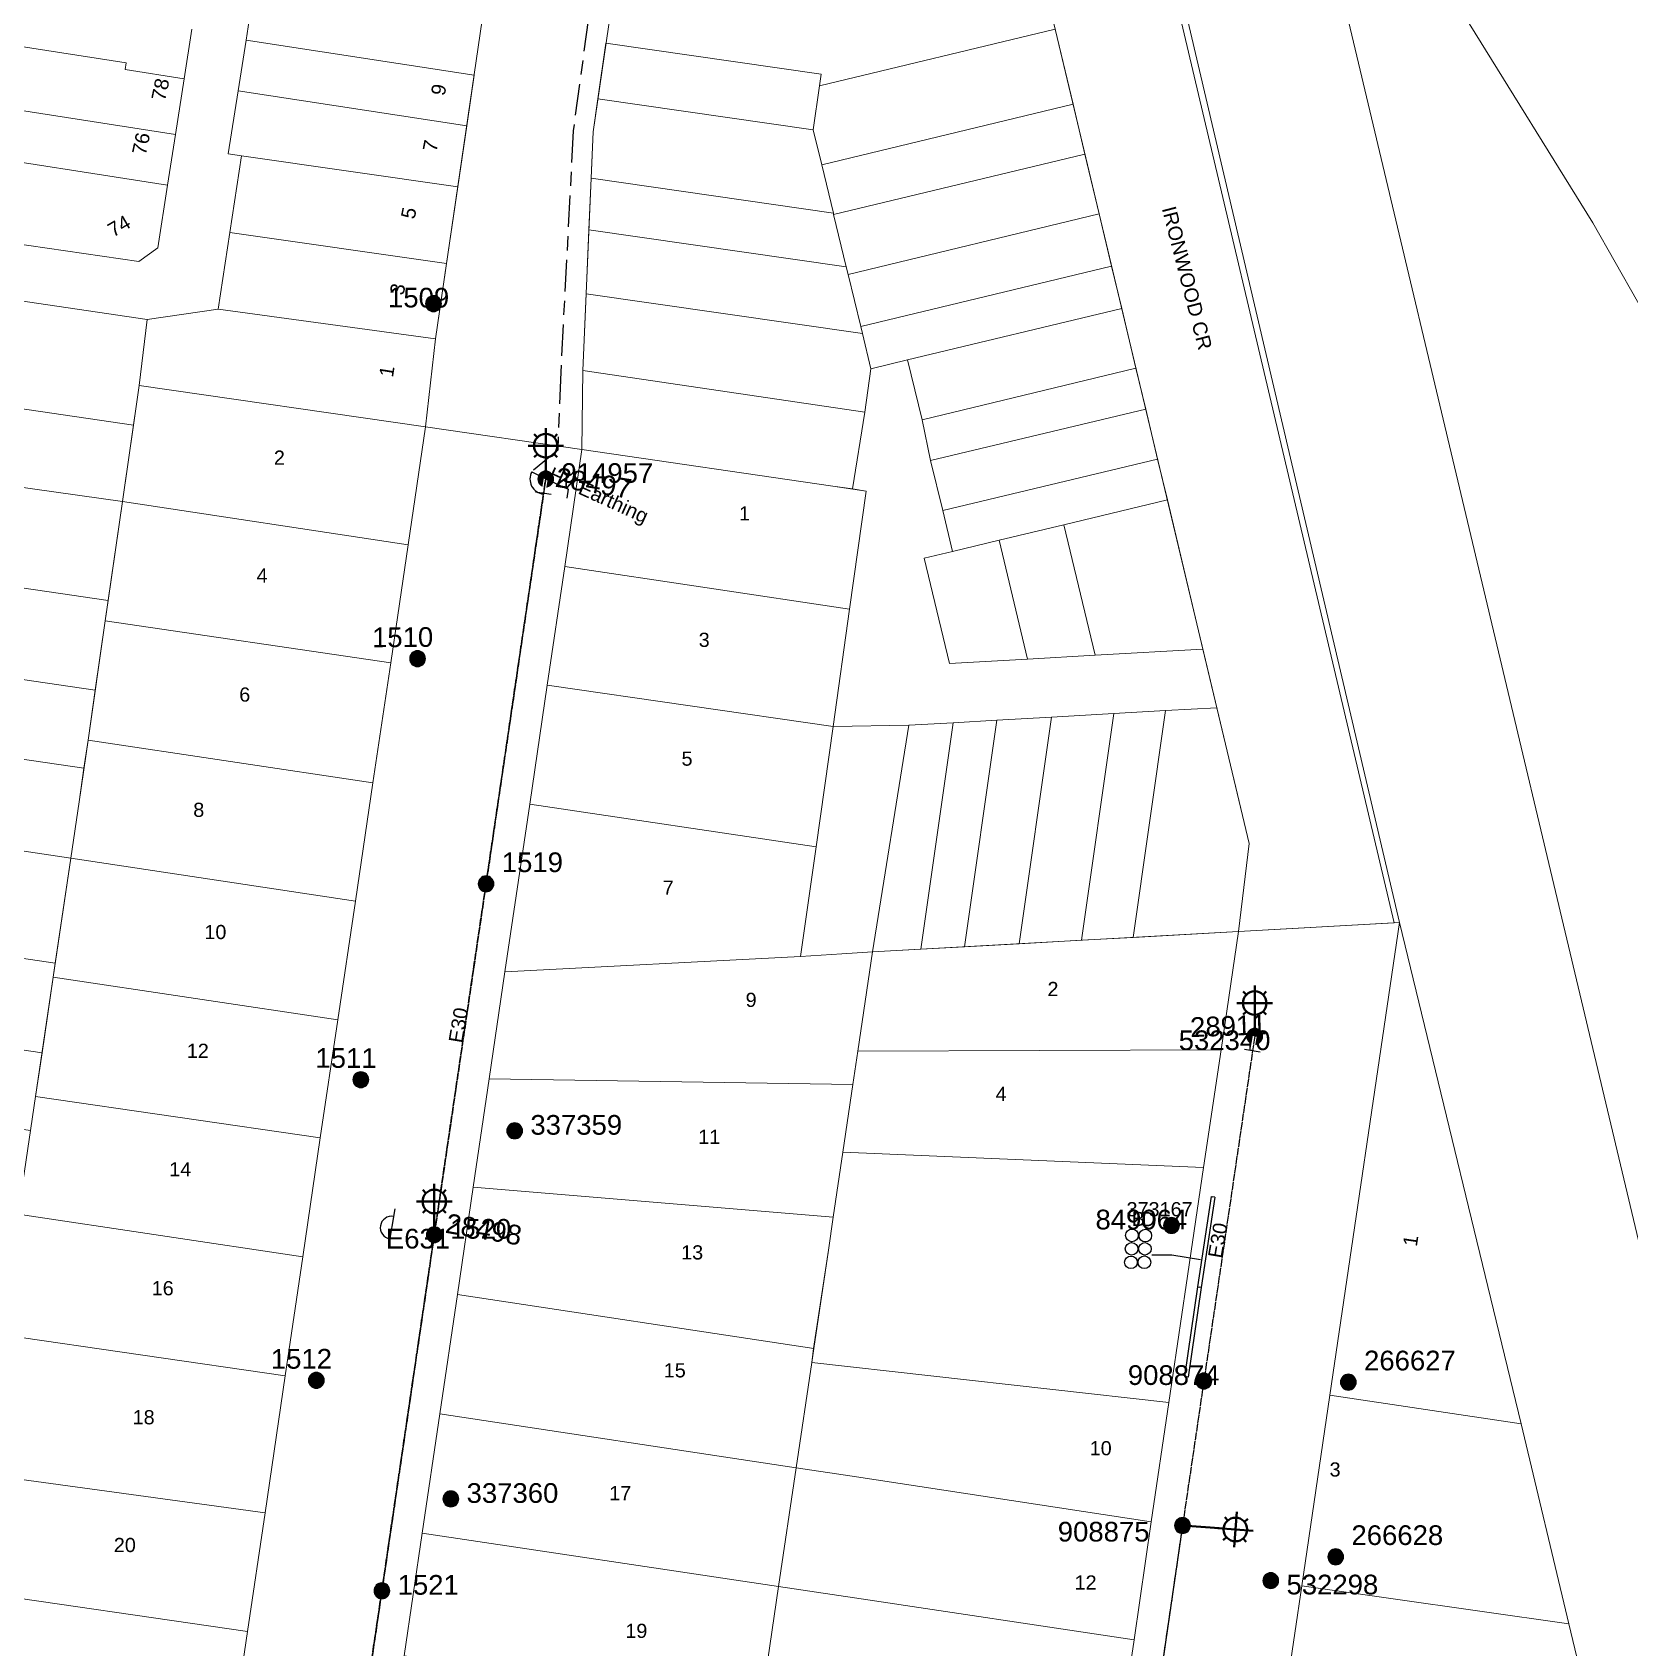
# Model space of a CAD drawing. Header units: metres. Extents: x 305195 to 306755, y 6261447 to 6263623.
# Drawn here: x 305777.4 to 305980.3, y 6262386.9 to 6262592 of the extents above; entities that cross this region are included whole.
import ezdxf
from ezdxf.enums import TextEntityAlignment as Align

# ---------------------------------------------------------------- set-up
doc = ezdxf.new("R2010")
doc.units = ezdxf.units.M
doc.linetypes.add('Cable Exist OH', pattern=[1, 1, 0])
doc.linetypes.add('Cable Exist UG', pattern=[8.2, 4, -1.2, 1.8, -1.2])
doc.layers.get('0').update_dxf_attribs({"color": 6})
for name, color, linetype, lineweight in [('Cadastre Buildings_SP_EXT', 9, 'Continuous', 5), ('Cadastre Land Parcels_SP_EXT', 9, 'Continuous', 5), ('Cadastre Roads_SP_EXT', 9, 'Continuous', 5)]:
    doc.layers.add(name, color=color, linetype=linetype, lineweight=lineweight)
for name, color, linetype in [('Duct_SP_EXT', 7, 'Continuous'), ('Equip_SP_HV_EXT', 7, 'Continuous'), ('Equip_SP_SL_EXT', 7, 'Continuous'), ('Equip_SP_SL_MOD', 3, 'Continuous'), ('Mains_HV_EXT', 7, 'Continuous'), ('Mains_LV_EXT', 7, 'Continuous'), ('Mains_SL_EXT', 7, 'Continuous'), ('OH_Details_SP_MISC', 7, 'Continuous'), ('SupportsOH_SP_TR_HV_LV_SL_EXT', 7, 'Continuous')]:
    doc.layers.add(name, color=color, linetype=linetype)
doc.styles.add('iecARIAL', font='arial.ttf', dxfattribs={"height": 2})
doc.styles.add('POLE_LABEL', font='arial.ttf')
doc.styles.get("Standard").update_dxf_attribs({"font": 'arial.ttf'})
doc.linetypes.add('Cable E UG', pattern='A,6,-0.5,["E",Standard,S=1.7,R=0,X=0.5,Y=-1],-2.9', length=9.4)

# ---------------------------------------------------------------- blocks, each defined once
blk = doc.blocks.new('DUCT_EXT')
blk.add_circle((0, 0.8), 0.8)
at = {"flags": 1}
blk.add_attdef('Z', (0, 0), '', height=0.2, dxfattribs=at)
at = {"flags": 9}
for tag, p in [('DUCT_CODE', (0, 0)), ('XSECT_TYPE', (0, -0.2)), ('STATE', (0, -0.6)), ('FB_REFERENCE', (0, -0.4)), ('NOTES', (0, -0.8))]:
    blk.add_attdef(tag, text='', height=0.2, dxfattribs=at).set_placement(p, align=Align.MIDDLE_LEFT)
blk = doc.blocks.new('*U147')
at = {"lineweight": 40}
for p, q in [((0, 0), (5.23, -0.39)), ((5.38, 1.07), (5.74, 0.64)), ((6.89, 1.75), (6.56, -2.74)), ((8.28, 0.85), (7.86, 0.48)), ((4.48, -0.33), (8.97, -0.66)), ((5.16, -1.84), (5.59, -1.48)), ((8.07, -2.06), (7.7, -1.63))]:
    blk.add_line(p, q, dxfattribs=at)
blk.add_circle((6.72, -0.5), 1.5, dxfattribs=at)
at = {"style": 'iecARIAL', "flags": 8}
blk.add_attdef('ASSET_NUM', (1.5, 1.5), '', height=2.5, dxfattribs=at)
for tag, p, height, flags in [('OPERATING_VOLTAGE', (0.98, -1.65), 0.2, 9), ('ORIENTATION', (0.98, -1.85), 0.2, 9), ('OWNED_BY', (0.98, -2.05), 0.2, 9), ('STATE', (0.98, -2.25), 0.2, 9), ('CONSTRUCTED_VOLTAGE', (0.98, -0.65), 0.2, 9), ('CONTROL_TYPE', (0.98, -0.85), 0.2, 9), ('LANTERN_PURPOSE', (0.98, -1.05), 0.2, 9), ('LANTERN_TYPE', (0.98, -1.25), 0.2, 9), ('NO_PHASES', (0.98, -1.45), 0.2, 9), ('LNUMBER', (2.18, -3.25), 2.5, 8), ('USAGE', (0.98, -2.45), 0.2, 9), ('CEXIST', (0.98, -2.65), 0.2, 9), ('CNEW', (0.98, -2.85), 0.2, 9), ('CNUMBER', (0.98, -3.05), 0.2, 9), ('CREMOVE', (0.98, -3.25), 0.2, 9), ('CREPLACE', (0.98, -3.45), 0.2, 9), ('LKINGHEIGHT', (0.98, -3.65), 0.2, 9), ('LBRACKET', (0.98, -3.85), 0.2, 9), ('LBRACKETVOCAB', (0.98, -4.05), 0.2, 9), ('LCATEGORY', (0.98, -4.25), 0.2, 9), ('LCHARGE1', (0.98, -4.45), 0.2, 9), ('LCHARGE1PERCENT', (0.98, -4.65), 0.2, 9), ('LCHARGE2', (0.98, -4.85), 0.2, 9), ('LCHARGE2PERCENT', (0.98, -5.05), 0.2, 9), ('LCHARGE3', (0.98, -5.25), 0.2, 9), ('LCHARGE3PERCENT', (0.98, -5.45), 0.2, 9), ('LEXIST', (0.98, -5.65), 0.2, 9), ('LLAMP', (0.98, -5.85), 0.2, 9), ('LLAMPVOCAB', (0.98, -6.05), 0.2, 9), ('LMAST', (0.98, -6.25), 0.2, 9), ('LMASTVOCAB', (0.98, -6.45), 0.2, 9), ('LNEW', (0.98, -6.65), 0.2, 9), ('LANTNUMBER', (0.98, -6.85), 0.2, 9), ('LOUTREACH', (0.98, -7.25), 0.2, 9), ('LOUTREACHVOCAB', (0.98, -7.45), 0.2, 9), ('LRATECODE', (0.98, -7.65), 0.2, 9), ('LREMOVE', (0.98, -7.85), 0.2, 9), ('LREPLACE', (0.98, -8.05), 0.2, 9), ('LTYPE', (0.98, -8.25), 0.2, 9), ('STREETNAME', (0.98, -9.25), 0.2, 9), ('SUBURB', (0.98, -9.45), 0.2, 1), ('LTYPEVOCAB', (0.98, -8.45), 0.2, 9), ('LEGEND', (0.98, -8.65), 0.2, 9), ('LOCATION', (0.98, -8.85), 0.2, 9), ('NOTES', (0.98, -9.05), 0.2, 9)]:
    blk.add_attdef(tag, p, '', height=height, dxfattribs=dict(flags=flags))
blk = doc.blocks.new('SL_LANTERN_EXT')
at = {"lineweight": 40}
for p, q in [((0, 1.97), (0, 6.47)), ((-2.25, 4.22), (2.25, 4.22)), ((-1.46, 5.68), (-1.06, 5.28)), ((1.46, 5.68), (1.06, 5.28)), ((-1.46, 2.76), (-1.06, 3.16)), ((0, 0), (0, 2.72)), ((1.46, 2.76), (1.06, 3.16))]:
    blk.add_line(p, q, dxfattribs=at)
blk.add_circle((0, 4.22), 1.5, dxfattribs=at)
at = {"style": 'iecARIAL', "flags": 8}
blk.add_attdef('ASSET_NUM', (1.5, 1.5), '', height=2.5, dxfattribs=at)
for tag, p, height, flags in [('OPERATING_VOLTAGE', (0.98, -1.65), 0.2, 9), ('ORIENTATION', (0.98, -1.85), 0.2, 9), ('OWNED_BY', (0.98, -2.05), 0.2, 9), ('STATE', (0.98, -2.25), 0.2, 9), ('CONSTRUCTED_VOLTAGE', (0.98, -0.65), 0.2, 9), ('CONTROL_TYPE', (0.98, -0.85), 0.2, 9), ('LANTERN_PURPOSE', (0.98, -1.05), 0.2, 9), ('LANTERN_TYPE', (0.98, -1.25), 0.2, 9), ('NO_PHASES', (0.98, -1.45), 0.2, 9), ('LNUMBER', (2.18, -3.25), 2.5, 8), ('USAGE', (0.98, -2.45), 0.2, 9), ('CEXIST', (0.98, -2.65), 0.2, 9), ('CNEW', (0.98, -2.85), 0.2, 9), ('CNUMBER', (0.98, -3.05), 0.2, 9), ('CREMOVE', (0.98, -3.25), 0.2, 9), ('CREPLACE', (0.98, -3.45), 0.2, 9), ('LKINGHEIGHT', (0.98, -3.65), 0.2, 9), ('LBRACKET', (0.98, -3.85), 0.2, 9), ('LBRACKETVOCAB', (0.98, -4.05), 0.2, 9), ('LCATEGORY', (0.98, -4.25), 0.2, 9), ('LCHARGE1', (0.98, -4.45), 0.2, 9), ('LCHARGE1PERCENT', (0.98, -4.65), 0.2, 9), ('LCHARGE2', (0.98, -4.85), 0.2, 9), ('LCHARGE2PERCENT', (0.98, -5.05), 0.2, 9), ('LCHARGE3', (0.98, -5.25), 0.2, 9), ('LCHARGE3PERCENT', (0.98, -5.45), 0.2, 9), ('LEXIST', (0.98, -5.65), 0.2, 9), ('LLAMP', (0.98, -5.85), 0.2, 9), ('LLAMPVOCAB', (0.98, -6.05), 0.2, 9), ('LMAST', (0.98, -6.25), 0.2, 9), ('LMASTVOCAB', (0.98, -6.45), 0.2, 9), ('LNEW', (0.98, -6.65), 0.2, 9), ('LANTNUMBER', (0.98, -6.85), 0.2, 9), ('LOUTREACH', (0.98, -7.25), 0.2, 9), ('LOUTREACHVOCAB', (0.98, -7.45), 0.2, 9), ('LRATECODE', (0.98, -7.65), 0.2, 9), ('LREMOVE', (0.98, -7.85), 0.2, 9), ('LREPLACE', (0.98, -8.05), 0.2, 9), ('LTYPE', (0.98, -8.25), 0.2, 9), ('STREETNAME', (0.98, -9.25), 0.2, 9), ('SUBURB', (0.98, -9.45), 0.2, 1), ('LTYPEVOCAB', (0.98, -8.45), 0.2, 9), ('LEGEND', (0.98, -8.65), 0.2, 9), ('LOCATION', (0.98, -8.85), 0.2, 9), ('NOTES', (0.98, -9.05), 0.2, 9)]:
    blk.add_attdef(tag, p, '', height=height, dxfattribs=dict(flags=flags))
blk = doc.blocks.new('POLE_EXT')
blk.add_hatch(color=256).paths.add_polyline_path([(-1, 0, 1), (1, 0, 1)])
blk.add_lwpolyline([(-1, 0, 1), (1, 0, 1)], format="xyb", close=True)
for tag, height, flags, p in [('pNumber', 2.5, 8, (-17.84, 2.07)), ('OWNED_BY', 0.2, 9, (1.35, -0.4)), ('SPECIAL_USE', 0.2, 9, (1.35, -0.8)), ('STATE', 0.2, 9, (1.35, -1)), ('cLV', 0.2, 9, (1.35, -1.4)), ('hDepth', 0.2, 9, (1.35, -1.6)), ('hDia', 0.2, 9, (1.35, -1.8)), ('cHV', 0.2, 9, (1.35, -2)), ('PARENT', 0.2, 9, (1.35, -0.6)), ('USAGE', 0.2, 9, (1.35, -1.2)), ('cLinedev', 0.2, 9, (1.35, -3.4)), ('pExisting', 0.2, 9, (1.35, -3.8)), ('LBRACKET', 0.2, 9, (1.35, -2.2)), ('LExisting', 0.2, 9, (1.35, -2.4)), ('LANTNUMBER', 0.2, 9, (1.35, -2.6)), ('LOther', 0.2, 9, (1.35, -2.8)), ('LRemove', 0.2, 9, (1.35, -3)), ('LEGEND', 0.2, 9, (1.35, -3.2)), ('LOCATION', 0.2, 9, (1.35, -3.6)), ('PFNUMBER', 0.2, 9, (1.35, -4)), ('NEWPFNUMBER', 0.2, 9, (1.35, -4.2)), ('pFooting', 0.2, 9, (1.35, -4.4)), ('pNew', 0.2, 9, (1.35, -4.6)), ('pRelocate', 0.2, 9, (1.35, -5)), ('pRemove', 0.2, 9, (1.35, -5.2)), ('pReplace', 0.2, 9, (1.35, -5.4)), ('pStay', 0.2, 9, (1.35, -5.6)), ('pType', 0.2, 9, (1.35, -5.8)), ('cspan', 0.2, 9, (1.35, -6)), ('STREETNAME', 0.2, 9, (1.35, -6.2)), ('SUBURB', 0.2, 9, (1.35, -6.4)), ('OPERATED_BY', 0.2, 9, (1.36, -7.01)), ('NOTES', 0.2, 9, (1.35, -6.6)), ('MAINTAINED_BY', 0.2, 9, (1.36, -6.81))]:
    blk.add_attdef(tag, text='', height=height, dxfattribs=dict(flags=flags)).set_placement(p, align=Align.MIDDLE_LEFT)
at = {"style": 'POLE_LABEL'}
for tag, height, flags, p in [('ASSET_NUM', 2.5, 8, (2, 2)), ('STRUCTURE_PLANT_NUMBER', 0.2, 9, (1.35, 0.03)), ('STREET_CODE', 0.2, 9, (1.35, -0.2))]:
    blk.add_attdef(tag, text='', height=height, dxfattribs=dict(at, flags=flags)).set_placement(p, align=Align.MIDDLE_LEFT)
at = {"flags": 1}
blk.add_attdef('Z', (1.35, -7.33), '', height=0.2, dxfattribs=at)
blk = doc.blocks.new('HV_USL_CLOSED_EXT')
blk.add_line((2.4, 5.5), (-2.4, 5.5))
blk.add_lwpolyline([(1.44, 5.5, 0.414214), (0, 6.94, 0.414214), (-1.44, 5.5)], format="xyb")
for tag, height, flags, p in [('ASSET_NUM', 2.5, 8, (2, 2)), ('STREET_CODE', 0.2, 9, (1.5, 0)), ('ACTUAL_STATUS', 0.2, 9, (1.5, -0.2)), ('CONSTRUCTED_VOLTAGE', 0.2, 9, (1.5, -0.4)), ('OPERATING_VOLTAGE', 0.2, 9, (1.5, -0.8)), ('ORIENTATION', 0.2, 9, (1.5, -1)), ('OWNED_BY', 0.2, 9, (1.5, -1.2)), ('OPERATED_BY', 0.2, 9, (1.5, -1.4)), ('STATE', 0.2, 9, (1.5, -1.8)), ('SWITCH_TYPE', 0.2, 9, (1.5, -2)), ('NO_PHASES', 0.2, 9, (1.5, -0.6)), ('MAINTAINED_BY', 0.2, 9, (1.5, -1.6)), ('STREETNAME', 0.2, 9, (1.5, -2.8)), ('SUBURB', 0.2, 9, (1.5, -3)), ('Z', 0.2, 1, (1.5, -3.6)), ('USAGE', 0.2, 9, (1.5, -2.2)), ('LEGEND', 0.2, 9, (1.5, -2.4)), ('LOCATION', 0.2, 9, (1.5, -2.6)), ('NOTES', 0.2, 9, (1.5, -3.2)), ('LABEL_ALIGNMENT', 0.2, 9, (1.5, -3.4))]:
    blk.add_attdef(tag, text='', height=height, dxfattribs=dict(flags=flags)).set_placement(p, align=Align.MIDDLE_LEFT)
blk = doc.blocks.new('End Shackle_EXT')
at = {"flags": 9}
for tag, p in [('USAGE', (0, -1.4)), ('NOTES', (0, -1.6))]:
    blk.add_attdef(tag, text='', height=0.2, dxfattribs=at).set_placement(p, align=Align.MIDDLE_LEFT)
blk.add_wipeout([(0, 0.25), (1.81, 0.25), (1.82, -0.25), (0, -0.25)])
blk.add_line((1.81, -1), (1.81, 1))
at = {"flags": 1}
blk.add_attdef('Z', (0, 0), '', height=0.2, dxfattribs=at)
at = {"flags": 9}
for tag, p in [('CONNECTOR_TYPE', (0, 0)), ('CONSTRUCTED_VOLTAGE', (0, -0.2)), ('OPERATING_VOLTAGE', (0, -0.6)), ('ORIENTATION', (0, -0.8)), ('OWNED_BY', (0, -1)), ('STATE', (0, -1.2)), ('NO_PHASES', (0, -0.4))]:
    blk.add_attdef(tag, text='', height=0.2, dxfattribs=at).set_placement(p, align=Align.MIDDLE_LEFT)

msp = doc.modelspace()

# ---------------------------------------------------------------- linework, layer by layer
at = {"layer": 'Cadastre Buildings_SP_EXT', "linetype": 'Continuous'}
msp.add_lwpolyline([(305923.92, 6262432.9), (305926.12, 6262447.86), (305880.32, 6262449.81), (305879.07, 6262441.56), (305878.48, 6262437.36), (305876.6, 6262424.88), (305876.37, 6262423.09), (305921.73, 6262418.03), (305923.92, 6262432.9)], close=True, dxfattribs=at)
at = {"layer": 'Cadastre Land Parcels_SP_EXT', "linetype": 'Continuous'}
for points in [[(305817.35, 6262970.3), (305852.17, 6262858.62), (305855.06, 6262848.58), (305869.22, 6262799.23), (305892.99, 6262716.37), (305894.7, 6262710.17), (305912.28, 6262643.37), (305913.73, 6262637.84), (305951, 6262478.95), (305966.45, 6262415.33), (305972.53, 6262389.92), (305977.14, 6262370.7), (305981.07, 6262354.42), (305982.05, 6262350.28), (305985.05, 6262335.97), (305993, 6262389.57), (305993, 6262389.57), (305990.03, 6262402.1), (305931.13, 6262649.83), (305921.43, 6262688.88), (305911.26, 6262727.81), (305891.28, 6262800.43), (305881.47, 6262834.95), (305858.46, 6262912.33)], [(305797.64, 6262592.37), (305796.66, 6262586.09), (305795.55, 6262578.99), (305794.54, 6262572.57), (305793.29, 6262564.63), (305790.89, 6262562.87), (305765.21, 6262566.61), (305764.1, 6262559.6), (305791.96, 6262555.53), (305800.96, 6262556.84), (305802.45, 6262566.56), (305803.94, 6262576.29), (305802.23, 6262576.56), (305803.5, 6262584.54), (305804.51, 6262590.96), (305805.27, 6262596.04)]]:
    msp.add_lwpolyline(points, dxfattribs=at)
for points in [[(306040.91, 6262852.41), (305893.53, 6262872.68), (305909.62, 6262804.72), (305959.87, 6262593.1), (305975.55, 6262567.8), (305992.59, 6262537.83), (306002.8, 6262522.58), (305999.73, 6262501.24), (306003.93, 6262495.25), (306007.85, 6262489.17), (306011.34, 6262512.94), (306015.81, 6262544.06), (306020.33, 6262574.68), (306025.55, 6262610.19), (306014.83, 6262618.29), (306038.06, 6262832.41), (306040.91, 6262852.41)], [(305951, 6262478.95), (305913.73, 6262637.84), (305912.28, 6262643.37), (305894.7, 6262710.17), (305892.99, 6262716.37), (305892.94, 6262716.56), (305869.22, 6262799.23), (305865.92, 6262810.75), (305865.43, 6262810.54), (305892.31, 6262716.42), (305906.18, 6262664.38), (305911.49, 6262643.26), (305950.35, 6262478.91), (305951, 6262478.95)], [(306003.69, 6262495.58), (305999.73, 6262501.24), (306002.8, 6262522.58), (305992.59, 6262537.83), (305975.55, 6262567.8), (305959.87, 6262593.1), (305909.62, 6262804.72), (305891.28, 6262800.43), (305911.26, 6262727.81), (305921.43, 6262688.88), (305931.13, 6262649.83), (305990.03, 6262402.1), (306003.69, 6262495.58)], [(305796.66, 6262586.09), (305789.16, 6262587.27), (305789.29, 6262588.08), (305769.08, 6262591.22), (305767.83, 6262583.3), (305795.55, 6262578.99), (305796.66, 6262586.09)], [(305833.47, 6262586.55), (305804.51, 6262590.96), (305803.5, 6262584.54), (305832.53, 6262580.1), (305833.47, 6262586.55)], [(305877.34, 6262585.18), (305877.55, 6262586.66), (305850.22, 6262590.59), (305849.19, 6262583.55), (305876.54, 6262579.61), (305877.34, 6262585.18)], [(305909.55, 6262582.84), (305907.28, 6262592.39), (305877.34, 6262585.18), (305876.54, 6262579.61), (305877.62, 6262575.15), (305909.55, 6262582.84)], [(305832.53, 6262580.1), (305803.5, 6262584.54), (305802.23, 6262576.56), (305803.94, 6262576.29), (305831.4, 6262572.35), (305832.53, 6262580.1)], [(305795.55, 6262578.99), (305767.83, 6262583.3), (305766.82, 6262576.88), (305794.54, 6262572.57), (305795.55, 6262578.99)], [(305877.62, 6262575.15), (305876.54, 6262579.61), (305849.19, 6262583.55), (305848.58, 6262579.33), (305848.32, 6262573.44), (305879.1, 6262569.02), (305877.62, 6262575.15)], [(305911.06, 6262576.52), (305909.55, 6262582.84), (305877.62, 6262575.15), (305879.1, 6262569.02), (305879.14, 6262568.83), (305911.06, 6262576.52)], [(305793.29, 6262564.63), (305794.54, 6262572.57), (305766.82, 6262576.88), (305765.21, 6262566.61), (305790.89, 6262562.87), (305793.29, 6262564.63)], [(305831.4, 6262572.35), (305803.94, 6262576.29), (305802.45, 6262566.56), (305829.97, 6262562.63), (305831.4, 6262572.35)], [(305912.87, 6262568.91), (305911.06, 6262576.52), (305879.14, 6262568.83), (305880.74, 6262562.22), (305880.98, 6262561.23), (305912.87, 6262568.91)], [(305879.14, 6262568.83), (305879.1, 6262569.02), (305848.32, 6262573.44), (305848.04, 6262566.91), (305880.74, 6262562.22), (305879.14, 6262568.83)], [(305914.45, 6262562.28), (305912.87, 6262568.91), (305880.98, 6262561.23), (305882.58, 6262554.61), (305914.45, 6262562.28)], [(305829.97, 6262562.63), (305802.45, 6262566.56), (305800.96, 6262556.84), (305828.58, 6262553.06), (305829.97, 6262562.63)], [(305882.58, 6262554.61), (305880.98, 6262561.23), (305880.74, 6262562.22), (305848.04, 6262566.91), (305847.7, 6262558.76), (305882.79, 6262553.73), (305882.58, 6262554.61)], [(305888.54, 6262550.39), (305915.73, 6262556.93), (305914.45, 6262562.28), (305882.58, 6262554.61), (305882.79, 6262553.73), (305883.87, 6262549.26), (305888.54, 6262550.39)], [(305790.94, 6262547.13), (305791.96, 6262555.53), (305764.1, 6262559.6), (305763.99, 6262558.63), (305763.87, 6262557.67), (305763.74, 6262556.7), (305763.61, 6262555.74), (305763.47, 6262554.77), (305762.22, 6262546.22), (305790.22, 6262542.12), (305790.94, 6262547.13)], [(305883.87, 6262549.26), (305882.79, 6262553.73), (305847.7, 6262558.76), (305847.28, 6262549.03), (305883.08, 6262543.77), (305883.87, 6262549.26)], [(305828.58, 6262553.06), (305800.96, 6262556.84), (305791.96, 6262555.53), (305790.94, 6262547.13), (305827.31, 6262541.9), (305828.58, 6262553.06)], [(305917.54, 6262549.33), (305915.73, 6262556.93), (305888.54, 6262550.39), (305890.38, 6262542.79), (305917.54, 6262549.33)], [(305890.62, 6262525.2), (305894.25, 6262526.07), (305892.99, 6262531.26), (305891.45, 6262537.6), (305890.38, 6262542.79), (305888.54, 6262550.39), (305883.87, 6262549.26), (305883.08, 6262543.77), (305881.52, 6262534), (305883.29, 6262533.74), (305881.16, 6262518.72), (305879.08, 6262503.83), (305888.71, 6262504.01), (305894.3, 6262504.33), (305899.88, 6262504.65), (305906.79, 6262505.05), (305914.71, 6262505.5), (305921.3, 6262505.88), (305927.82, 6262506.23), (305926.04, 6262513.67), (305912.36, 6262512.9), (305903.78, 6262512.41), (305893.87, 6262511.84), (305890.62, 6262525.2)], [(305883.08, 6262543.77), (305847.28, 6262549.03), (305847.17, 6262539.01), (305879.04, 6262534.36), (305881.52, 6262534), (305883.08, 6262543.77)], [(305918.78, 6262544.14), (305917.54, 6262549.33), (305890.38, 6262542.79), (305891.45, 6262537.6), (305918.78, 6262544.14)], [(305790.22, 6262542.12), (305762.22, 6262546.22), (305760.77, 6262536.33), (305788.82, 6262532.4), (305790.22, 6262542.12)], [(305827.31, 6262541.9), (305790.94, 6262547.13), (305788.81, 6262532.4), (305825.09, 6262526.89), (305827.31, 6262541.9)], [(305920.29, 6262537.79), (305918.78, 6262544.14), (305891.45, 6262537.6), (305892.99, 6262531.26), (305920.29, 6262537.79)], [(305847.16, 6262539.02), (305844.98, 6262524.17), (305881.16, 6262518.72), (305883.29, 6262533.74), (305879.04, 6262534.36), (305847.16, 6262539.02)], [(305900.15, 6262527.48), (305908.39, 6262529.46), (305921.53, 6262532.6), (305920.29, 6262537.79), (305892.99, 6262531.26), (305894.25, 6262526.07), (305900.15, 6262527.48)], [(305788.82, 6262532.4), (305760.77, 6262536.33), (305758.96, 6262523.96), (305787, 6262519.84), (305788.82, 6262532.4)], [(305825.09, 6262526.89), (305788.81, 6262532.4), (305786.63, 6262517.26), (305822.88, 6262511.92), (305825.09, 6262526.89)], [(305926.04, 6262513.67), (305921.53, 6262532.6), (305908.39, 6262529.46), (305912.36, 6262512.9), (305926.04, 6262513.67)], [(305912.36, 6262512.9), (305908.39, 6262529.46), (305900.15, 6262527.48), (305903.78, 6262512.41), (305912.36, 6262512.9)], [(305903.78, 6262512.41), (305900.15, 6262527.48), (305894.25, 6262526.07), (305890.62, 6262525.2), (305893.87, 6262511.84), (305903.78, 6262512.41)], [(305786.63, 6262517.26), (305787, 6262519.84), (305758.96, 6262523.96), (305757.3, 6262512.57), (305785.35, 6262508.45), (305786.63, 6262517.26)], [(305881.16, 6262518.72), (305844.98, 6262524.17), (305842.76, 6262509.09), (305879.08, 6262503.83), (305881.16, 6262518.72)], [(305822.88, 6262511.92), (305786.63, 6262517.26), (305784.44, 6262502.12), (305820.61, 6262496.71), (305822.88, 6262511.92)], [(305784.44, 6262502.12), (305785.35, 6262508.45), (305757.3, 6262512.57), (305755.85, 6262502.68), (305783.92, 6262498.55), (305784.44, 6262502.12)], [(305879.08, 6262503.83), (305842.76, 6262509.09), (305840.53, 6262493.99), (305876.9, 6262488.58), (305879.08, 6262503.83)], [(305895.77, 6262475.88), (305899.88, 6262504.65), (305894.3, 6262504.33), (305890.2, 6262475.56), (305895.77, 6262475.88)], [(305902.69, 6262476.26), (305906.79, 6262505.05), (305899.88, 6262504.65), (305895.77, 6262475.88), (305902.69, 6262476.26)], [(305910.61, 6262476.71), (305914.71, 6262505.5), (305906.79, 6262505.05), (305902.69, 6262476.26), (305910.61, 6262476.71)], [(305917.2, 6262477.07), (305921.3, 6262505.88), (305914.71, 6262505.5), (305910.61, 6262476.71), (305917.2, 6262477.07)], [(305930.56, 6262477.82), (305931.92, 6262489.01), (305927.82, 6262506.23), (305921.3, 6262505.88), (305917.2, 6262477.07), (305930.56, 6262477.82)], [(305783.3, 6262494.27), (305783.92, 6262498.55), (305755.85, 6262502.68), (305754.18, 6262491.3), (305782.25, 6262487.11), (305783.3, 6262494.27)], [(305880.19, 6262474.98), (305884.08, 6262475.22), (305888.71, 6262504.01), (305879.08, 6262503.83), (305876.9, 6262488.58), (305874.92, 6262474.64), (305880.19, 6262474.98)], [(305890.2, 6262475.56), (305894.3, 6262504.33), (305888.71, 6262504.01), (305884.08, 6262475.22), (305890.2, 6262475.56)], [(305818.4, 6262481.65), (305820.61, 6262496.71), (305784.44, 6262502.12), (305783.3, 6262494.27), (305782.25, 6262487.11), (305818.4, 6262481.65)], [(305876.9, 6262488.58), (305840.53, 6262493.99), (305837.39, 6262472.7), (305874.92, 6262474.64), (305876.9, 6262488.58)], [(305782.25, 6262487.11), (305754.18, 6262491.3), (305752.23, 6262477.93), (305780.28, 6262473.81), (305782.25, 6262487.11)], [(305818.4, 6262481.65), (305782.25, 6262487.11), (305780.02, 6262472.02), (305816.17, 6262466.6), (305818.4, 6262481.65)], [(305780.02, 6262472.02), (305780.28, 6262473.81), (305752.23, 6262477.93), (305750.56, 6262466.55), (305778.6, 6262462.43), (305780.02, 6262472.02)], [(305930.56, 6262477.82), (305884.08, 6262475.22), (305882.21, 6262462.62), (305928.34, 6262462.81), (305930.56, 6262477.82)], [(305966.45, 6262415.33), (305951, 6262478.95), (305942.18, 6262418.97), (305966.45, 6262415.33)], [(305882.21, 6262462.62), (305884.08, 6262475.22), (305880.19, 6262474.98), (305874.92, 6262474.64), (305837.39, 6262472.7), (305835.38, 6262459.12), (305881.57, 6262458.41), (305882.21, 6262462.62)], [(305816.17, 6262466.6), (305780.02, 6262472.02), (305777.78, 6262456.85), (305813.94, 6262451.62), (305816.17, 6262466.6)], [(305777.78, 6262456.85), (305778.6, 6262462.43), (305750.56, 6262466.55), (305749.12, 6262456.66), (305777.14, 6262452.54), (305777.78, 6262456.85)], [(305928.34, 6262462.81), (305882.21, 6262462.62), (305881.57, 6262458.41), (305880.32, 6262449.81), (305926.12, 6262447.86), (305928.34, 6262462.81)], [(305880.32, 6262449.81), (305881.57, 6262458.41), (305835.38, 6262459.12), (305833.36, 6262445.37), (305879.07, 6262441.56), (305880.32, 6262449.81)], [(305813.94, 6262451.62), (305777.78, 6262456.85), (305775.57, 6262441.93), (305811.72, 6262436.51), (305813.94, 6262451.62)], [(305879.07, 6262441.56), (305833.36, 6262445.37), (305831.35, 6262431.75), (305876.61, 6262424.88), (305878.48, 6262437.36), (305879.07, 6262441.56)], [(305811.72, 6262436.51), (305775.57, 6262441.93), (305773.32, 6262426.65), (305809.48, 6262421.41), (305811.72, 6262436.51)], [(305876.36, 6262423.09), (305876.61, 6262424.88), (305831.35, 6262431.75), (305829.12, 6262416.6), (305874.38, 6262409.73), (305876.36, 6262423.09)], [(305809.48, 6262421.41), (305773.32, 6262426.65), (305770.7, 6262408.96), (305806.92, 6262404), (305809.48, 6262421.41)], [(305921.73, 6262418.03), (305876.36, 6262423.09), (305874.38, 6262409.73), (305881.48, 6262408.65), (305919.49, 6262402.88), (305921.73, 6262418.03)], [(305966.45, 6262415.33), (305942.18, 6262418.97), (305938.61, 6262394.75), (305972.53, 6262389.92), (305966.45, 6262415.33)], [(305874.38, 6262409.73), (305829.12, 6262416.6), (305826.88, 6262401.44), (305872.15, 6262394.66), (305874.38, 6262409.73)], [(305806.92, 6262404), (305770.7, 6262408.96), (305768.53, 6262394.2), (305804.68, 6262388.95), (305806.92, 6262404)], [(305919.49, 6262402.88), (305881.48, 6262408.65), (305874.38, 6262409.73), (305872.15, 6262394.66), (305881.78, 6262393.22), (305917.31, 6262387.91), (305919.49, 6262402.88)], [(305872.15, 6262394.66), (305826.88, 6262401.44), (305824.59, 6262385.88), (305869.84, 6262379.09), (305869.93, 6262379.58), (305872.15, 6262394.66)], [(305804.68, 6262388.95), (305768.53, 6262394.2), (305766.3, 6262379.15), (305802.43, 6262373.73), (305804.68, 6262388.95)], [(305917.31, 6262387.91), (305881.78, 6262393.22), (305872.15, 6262394.66), (305869.93, 6262379.58), (305915.08, 6262372.83), (305917.31, 6262387.91)], [(305972.53, 6262389.92), (305938.61, 6262394.75), (305935.96, 6262376.7), (305977.14, 6262370.7), (305972.53, 6262389.92)]]:
    msp.add_lwpolyline(points, close=True, dxfattribs=at)
at = {"layer": 'Cadastre Roads_SP_EXT', "linetype": 'Continuous'}
msp.add_lwpolyline([(305906.18, 6262664.38), (305848.49, 6262672.84), (305846.14, 6262673.19), (305845.34, 6262667.66), (305828.58, 6262553.06), (305827.31, 6262541.9), (305847.17, 6262539.01), (305847.28, 6262549.03), (305848.58, 6262579.33), (305858.92, 6262650.08), (305864.59, 6262654.3), (305888.58, 6262650.79), (305894.69, 6262645.2), (305931.92, 6262489.01), (305930.56, 6262477.82), (305950.35, 6262478.91), (305911.49, 6262643.26), (305906.18, 6262664.38)], close=True, dxfattribs=at)
for points in [[(305824.59, 6262385.88), (305826.88, 6262401.44), (305829.12, 6262416.6), (305831.35, 6262431.75), (305833.36, 6262445.37), (305835.38, 6262459.12), (305837.39, 6262472.7), (305840.53, 6262493.99), (305842.76, 6262509.09), (305844.98, 6262524.17), (305847.16, 6262539.02), (305847.16, 6262539.02), (305827.31, 6262541.9), (305825.09, 6262526.89), (305822.88, 6262511.92), (305820.61, 6262496.71), (305818.4, 6262481.65), (305816.17, 6262466.6), (305813.94, 6262451.62), (305811.72, 6262436.51), (305809.48, 6262421.41), (305806.92, 6262404), (305804.68, 6262388.95), (305802.43, 6262373.73)], [(305935.96, 6262376.7), (305938.61, 6262394.75), (305942.18, 6262418.97), (305942.18, 6262418.97), (305951, 6262478.95), (305930.56, 6262477.82), (305928.34, 6262462.81), (305926.12, 6262447.86), (305923.93, 6262432.9), (305921.73, 6262418.03), (305919.49, 6262402.88), (305917.31, 6262387.91), (305915.08, 6262372.83)]]:
    msp.add_lwpolyline(points, dxfattribs=at)
at = {"layer": 'Duct_SP_EXT'}
for p, q in [((305927.09, 6262444.17), (305925.37, 6262432.69)), ((305927.56, 6262444.1), (305925.84, 6262432.62)), ((305927.09, 6262444.17), (305927.32, 6262444.14)), ((305927.56, 6262444.1), (305927.32, 6262444.14)), ((305925.37, 6262432.69), (305923.69, 6262421.32)), ((305925.84, 6262432.62), (305924.16, 6262421.25)), ((305925.37, 6262432.69), (305925.61, 6262432.66)), ((305925.84, 6262432.62), (305925.61, 6262432.66)), ((305923.69, 6262421.32), (305923.93, 6262421.29)), ((305924.16, 6262421.25), (305923.93, 6262421.29))]:
    msp.add_line(p, q, dxfattribs=at)
msp.add_lwpolyline([(305919.55, 6262436.76), (305922.09, 6262436.76), (305925.72, 6262436.16)], dxfattribs=at)
msp.add_lwpolyline([(305919.55, 6262436.76), (305922.09, 6262436.76), (305925.72, 6262436.16)], dxfattribs=at)
at = {"layer": 'Mains_HV_EXT', "linetype": 'Continuous'}
msp.add_lwpolyline([(305840.79, 6262536.19, 0.527865), (305842.28, 6262533.34)], format="xyb", dxfattribs=at)
at = {"layer": 'Mains_HV_EXT', "linetype": 'Cable Exist OH'}
msp.add_lwpolyline([(305815.15, 6262349.35), (305828.42, 6262439.32)], dxfattribs=at)
at = {"layer": 'Mains_LV_EXT', "linetype": 'Cable Exist OH'}
for points in [[(305834.99, 6262483.86), (305828.42, 6262439.34)], [(305828.42, 6262439.34), (305821.76, 6262394.16)], [(305926.16, 6262420.75), (305923.45, 6262402.4)], [(305923.45, 6262402.4), (305919.04, 6262372.26)], [(305821.76, 6262394.16), (305815.15, 6262349.35)]]:
    msp.add_lwpolyline(points, dxfattribs=at)
at = {"layer": 'Mains_SL_EXT', "linetype": 'Cable Exist OH'}
msp.add_lwpolyline([(305828.42, 6262439.32), (305821.76, 6262394.12), (305815.15, 6262349.35)], dxfattribs=at)
at = {"layer": 'OH_Details_SP_MISC', "color": 7, "linetype": 'Continuous', "flags": 128}
msp.add_lwpolyline([(305923.45, 6262402.4), (305919.03, 6262372.21), (305915.57, 6262348.75), (305907.88, 6262296.74), (305901.57, 6262253.93)], dxfattribs=at)

# ---------------------------------------------------------------- block references
at = {"layer": 'Duct_SP_EXT'}
for p in [(305917.02, 6262438.43), (305918.73, 6262438.41), (305916.98, 6262436.73), (305918.67, 6262436.73), (305916.9, 6262435.02), (305918.61, 6262435.03)]:
    msp.add_blockref('DUCT_EXT', p, dxfattribs=at)
at = {"layer": 'Equip_SP_HV_EXT'}
ref = msp.add_blockref('HV_USL_CLOSED_EXT', (305828.42, 6262439.32), dxfattribs=dict(at, rotation=80.53140080199988))
ref.add_attrib('ASSET_NUM', 'E631', dxfattribs={"layer": '0', "height": 2.5}).set_placement((305830.42, 6262440.07), align=Align.TOP_RIGHT)
at = {"layer": 'Equip_SP_SL_EXT'}
ref = msp.add_blockref('SL_LANTERN_EXT', (305842.57, 6262535.27), dxfattribs=at)
ref.add_attrib('ASSET_NUM', '28497', dxfattribs={"layer": '0', "height": 2.5, "rotation": 350.6986, "style": 'iecARIAL'}).set_placement((305844.07, 6262536.77), align=Align.TOP_LEFT)
ref = msp.add_blockref('SL_LANTERN_EXT', (305932.62, 6262464.51), dxfattribs=at)
ref.add_attrib('ASSET_NUM', '28911', dxfattribs={"layer": '0', "height": 2.5, "rotation": 2.0925, "style": 'iecARIAL'}).set_placement((305934.12, 6262466.01), align=Align.MIDDLE_RIGHT)
ref = msp.add_blockref('SL_LANTERN_EXT', (305828.42, 6262439.32), dxfattribs=at)
ref.add_attrib('ASSET_NUM', '28498', dxfattribs={"layer": '0', "height": 2.5, "rotation": 350.2526, "style": 'iecARIAL'}).set_placement((305829.92, 6262440.82), align=Align.MIDDLE_LEFT)
at = {"layer": 'Equip_SP_SL_MOD'}
msp.add_blockref('*U147', (305923.45, 6262402.4), dxfattribs=at)
at = {"layer": 'SupportsOH_SP_TR_HV_LV_SL_EXT'}
ref = msp.add_blockref('POLE_EXT', (305828.31, 6262557.52), dxfattribs=at)
ref.add_attrib('ASSET_NUM', '1509', dxfattribs={"layer": '0', "height": 2.5, "rotation": 359.6431, "style": 'POLE_LABEL'}).set_placement((305830.31, 6262558.27), align=Align.MIDDLE_RIGHT)
ref = msp.add_blockref('POLE_EXT', (305842.57, 6262535.27), dxfattribs=at)
ref.add_attrib('ASSET_NUM', '914957', dxfattribs={"layer": '0', "height": 2.5, "style": 'POLE_LABEL'}).set_placement((305844.57, 6262536.02), align=Align.MIDDLE_LEFT)
ref = msp.add_blockref('POLE_EXT', (305826.29, 6262512.46), dxfattribs=at)
ref.add_attrib('ASSET_NUM', '1510', dxfattribs={"layer": '0', "height": 2.5, "rotation": 0.3925, "style": 'POLE_LABEL'}).set_placement((305828.29, 6262513.21), align=Align.BOTTOM_RIGHT)
ref = msp.add_blockref('POLE_EXT', (305834.99, 6262483.86), dxfattribs=at)
ref.add_attrib('ASSET_NUM', '1519', dxfattribs={"layer": '0', "height": 2.5, "style": 'POLE_LABEL'}).set_placement((305836.99, 6262484.61), align=Align.BOTTOM_LEFT)
ref = msp.add_blockref('POLE_EXT', (305932.62, 6262464.51), dxfattribs=at)
ref.add_attrib('ASSET_NUM', '532340', dxfattribs={"layer": '0', "height": 2.5, "style": 'POLE_LABEL'}).set_placement((305934.62, 6262465.26), align=Align.TOP_RIGHT)
ref = msp.add_blockref('POLE_EXT', (305819.08, 6262459), dxfattribs=at)
ref.add_attrib('ASSET_NUM', '1511', dxfattribs={"layer": '0', "height": 2.5, "rotation": 359.8651, "style": 'POLE_LABEL'}).set_placement((305821.08, 6262459.75), align=Align.BOTTOM_RIGHT)
ref = msp.add_blockref('POLE_EXT', (305838.62, 6262452.52), dxfattribs=at)
ref.add_attrib('ASSET_NUM', '337359', dxfattribs={"layer": '0', "height": 2.5, "style": 'POLE_LABEL'}).set_placement((305840.62, 6262453.27), align=Align.MIDDLE_LEFT)
ref = msp.add_blockref('POLE_EXT', (305828.42, 6262439.32), dxfattribs=at)
ref.add_attrib('ASSET_NUM', '1520', dxfattribs={"layer": '0', "height": 2.5, "style": 'POLE_LABEL'}).set_placement((305830.42, 6262440.07), align=Align.MIDDLE_LEFT)
ref = msp.add_blockref('POLE_EXT', (305922.05, 6262440.5), dxfattribs=at)
ref.add_attrib('ASSET_NUM', '849064', dxfattribs={"layer": '0', "height": 2.5, "style": 'POLE_LABEL'}).set_placement((305924.05, 6262441.25), align=Align.MIDDLE_RIGHT)
ref = msp.add_blockref('POLE_EXT', (305813.43, 6262420.83), dxfattribs=at)
ref.add_attrib('ASSET_NUM', '1512', dxfattribs={"layer": '0', "height": 2.5, "rotation": 0.2013, "style": 'POLE_LABEL'}).set_placement((305815.43, 6262421.58), align=Align.BOTTOM_RIGHT)
ref = msp.add_blockref('POLE_EXT', (305944.51, 6262420.6), dxfattribs=at)
ref.add_attrib('ASSET_NUM', '266627', dxfattribs={"layer": '0', "height": 2.5, "style": 'POLE_LABEL'}).set_placement((305946.51, 6262421.35), align=Align.BOTTOM_LEFT)
ref = msp.add_blockref('POLE_EXT', (305926.16, 6262420.75), dxfattribs=at)
ref.add_attrib('ASSET_NUM', '908874', dxfattribs={"layer": '0', "height": 2.5, "style": 'POLE_LABEL'}).set_placement((305928.16, 6262421.5), align=Align.MIDDLE_RIGHT)
ref = msp.add_blockref('POLE_EXT', (305830.52, 6262405.78), dxfattribs=at)
ref.add_attrib('ASSET_NUM', '337360', dxfattribs={"layer": '0', "height": 2.5, "style": 'POLE_LABEL'}).set_placement((305832.52, 6262406.53), align=Align.MIDDLE_LEFT)
ref = msp.add_blockref('POLE_EXT', (305923.45, 6262402.4), dxfattribs=at)
ref.add_attrib('ASSET_NUM', '908875', dxfattribs={"layer": '0', "height": 2.5, "style": 'POLE_LABEL'}).set_placement((305919.26, 6262401.62), align=Align.MIDDLE_RIGHT)
ref = msp.add_blockref('POLE_EXT', (305942.91, 6262398.43), dxfattribs=at)
ref.add_attrib('ASSET_NUM', '266628', dxfattribs={"layer": '0', "height": 2.5, "style": 'POLE_LABEL'}).set_placement((305944.91, 6262399.18), align=Align.BOTTOM_LEFT)
ref = msp.add_blockref('POLE_EXT', (305821.76, 6262394.12), dxfattribs=at)
ref.add_attrib('ASSET_NUM', '1521', dxfattribs={"layer": '0', "height": 2.5, "style": 'POLE_LABEL'}).set_placement((305823.76, 6262394.87), align=Align.MIDDLE_LEFT)
ref = msp.add_blockref('POLE_EXT', (305934.66, 6262395.41), dxfattribs=at)
ref.add_attrib('ASSET_NUM', '532298', dxfattribs={"layer": '0', "height": 2.5, "style": 'POLE_LABEL'}).set_placement((305936.66, 6262396.16), align=Align.TOP_LEFT)

# ---------------------------------------------------------------- texts
at = {"layer": 'Cadastre Land Parcels_SP_EXT'}
for s, rotation, p in [('78', 77.8335, (305794.21, 6262583.17)), ('9', 78.6901, (305829.72, 6262583.83)), ('76', 77.9911, (305791.76, 6262576.29)), ('7', 78.6858, (305828.68, 6262576.71)), ('74', 30.231, (305787.62, 6262565.91)), ('5', 78.6889, (305825.91, 6262568.17)), ('3', 78.6843, (305824.5, 6262558.51)), ('1', 80.894, (305823.16, 6262548.11)), ('1', 81.5866, (305953.21, 6262437.75))]:
    msp.add_text(s, height=1.8, rotation=rotation, dxfattribs=at).set_placement(p)
for s, p in [('2', (305808.04, 6262537.08)), ('1', (305867.13, 6262530)), ('4', (305805.85, 6262522.12)), ('3', (305862, 6262513.95)), ('6', (305803.64, 6262507)), ('5', (305859.82, 6262498.87)), ('8', (305797.8, 6262492.37)), ('7', (305857.43, 6262482.48)), ('10', (305799.21, 6262476.85)), ('9', (305867.96, 6262468.24)), ('2', (305906.3, 6262469.62)), ('12', (305796.98, 6262461.77)), ('4', (305899.71, 6262456.3)), ('11', (305861.94, 6262450.85)), ('14', (305794.75, 6262446.73)), ('13', (305859.77, 6262436.18)), ('16', (305792.52, 6262431.63)), ('15', (305857.56, 6262421.21)), ('18', (305790.1, 6262415.25)), ('10', (305911.66, 6262411.32)), ('3', (305942.13, 6262408.62)), ('17', (305850.63, 6262405.61)), ('20', (305787.71, 6262399.03)), ('12', (305909.74, 6262394.27)), ('19', (305852.68, 6262388.13))]:
    msp.add_text(s, height=1.8, dxfattribs=at).set_placement(p)
at = {"layer": 'Cadastre Roads_SP_EXT'}
msp.add_text('IRONWOOD CR', height=1.8, rotation=284.5641, dxfattribs=at).set_placement((305920.81, 6262569.61))
at = {"layer": 'Duct_SP_EXT'}
for s, p in [('373167', (305916.34, 6262441.66)), ('B', (305917.01, 6262440.44)), ('D', (305918.2, 6262440.4))]:
    msp.add_text(s, height=1.8, dxfattribs=at).set_placement(p)
at = {"layer": 'Mains_LV_EXT'}
for rotation, p in [(80.5304, (305831.99, 6262463.57)), (80.3608, (305928.44, 6262436.25))]:
    msp.add_text('E30', height=1.8, rotation=rotation, dxfattribs=at).set_placement(p)

# ---------------------------------------------------------------- next in the draw order: block references
for p, rotation in [((305842.57, 6262535.27), 260.4579505012413), ((305932.62, 6262464.51), 260.421936000399)]:
    msp.add_blockref('End Shackle_EXT', p, dxfattribs=dict(at, rotation=rotation))

# ---------------------------------------------------------------- next in the draw order: linework, layer by layer
at = {"layer": 'Mains_HV_EXT', "linetype": 'Cable Exist UG'}
msp.add_lwpolyline([(305804.89, 6262676.53), (305804.76, 6262678.37), (305803.02, 6262682.41), (305803.02, 6262682.41), (305836.45, 6262697.66), (305848.88, 6262669.98), (305848.88, 6262669.98), (305847.13, 6262660.22), (305857.02, 6262658.88), (305856, 6262650.39), (305856, 6262650.39), (305852.36, 6262626.04), (305846.06, 6262579.46), (305844.47, 6262548.82), (305844.1, 6262538.92), (305840.79, 6262536.19), (305842.57, 6262535.27)], dxfattribs=at)
at = {"layer": 'Mains_HV_EXT', "linetype": 'Cable Exist OH'}
msp.add_lwpolyline([(305828.42, 6262439.32), (305834.99, 6262483.86), (305842.57, 6262535.27)], dxfattribs=at)
at = {"layer": 'Mains_HV_EXT', "linetype": 'Cable E UG'}
msp.add_lwpolyline([(305842.57, 6262535.27), (305845.41, 6262533.98), (305845.41, 6262533.98), (305845.24, 6262532.83)], dxfattribs=at)
at = {"layer": 'Mains_LV_EXT', "linetype": 'Cable Exist OH'}
for points in [[(305842.57, 6262535.27), (305834.99, 6262483.86)], [(305932.62, 6262464.51), (305926.16, 6262420.75)]]:
    msp.add_lwpolyline(points, dxfattribs=at)
at = {"layer": 'Mains_SL_EXT', "linetype": 'Cable Exist OH'}
msp.add_lwpolyline([(305842.57, 6262535.27), (305834.99, 6262483.86), (305828.42, 6262439.32)], dxfattribs=at)

# ---------------------------------------------------------------- next in the draw order: texts
at = {"layer": 'Mains_HV_EXT'}
msp.add_text('HV Earthing', height=1.8, rotation=335.5488, dxfattribs=at).set_placement((305842.74, 6262535.2))

doc.saveas('drawing.dxf')
